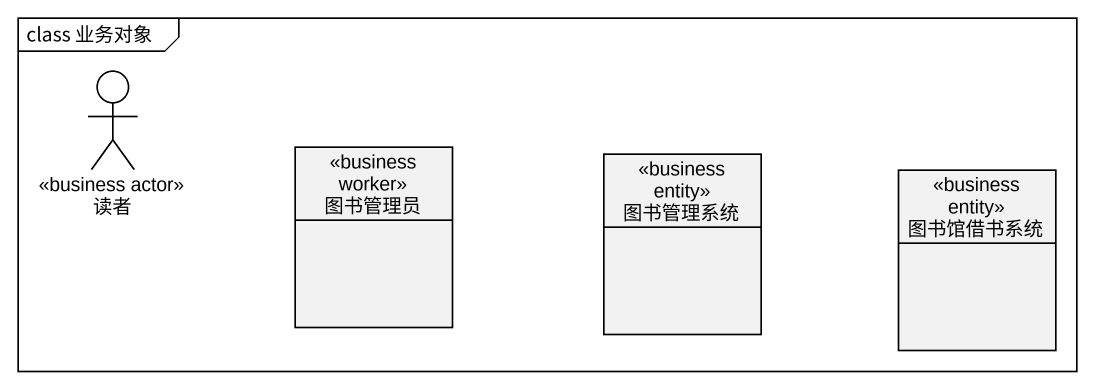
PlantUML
@startuml
mainframe class 业务对象
allowmixing
hide circle
hide empty members
actor 读者 <<business actor>>
class 图书管理员 <<business worker>>
class 图书管理系统 <<business entity>>
class 图书馆借书系统 <<business entity>>
@enduml
